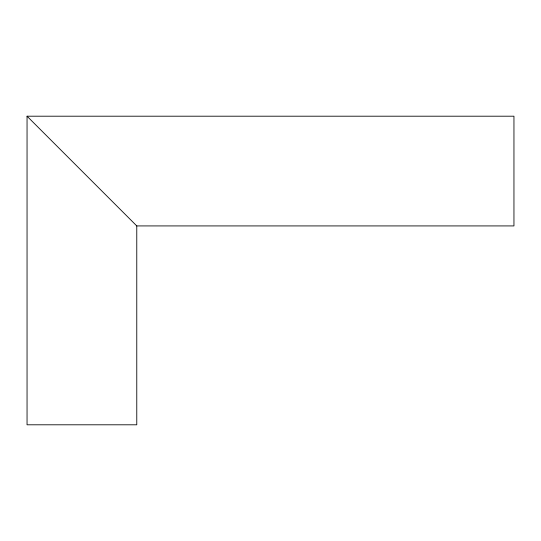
<?xml version="1.0" encoding="UTF-8"?>
<svg xmlns="http://www.w3.org/2000/svg" width="541" height="541" viewBox="0 0 541 541"><rect width="100%" height="100%" fill="white"/><g stroke="black" fill="none" stroke-linecap="round" stroke-linejoin="round"><path stroke-width="0.81" d="M27.05 116.2L513.95 116.2L513.95 225.922L136.772 225.922L27.05 116.2L27.05 424.8L136.772 424.8L136.772 225.922"/></g></svg>
